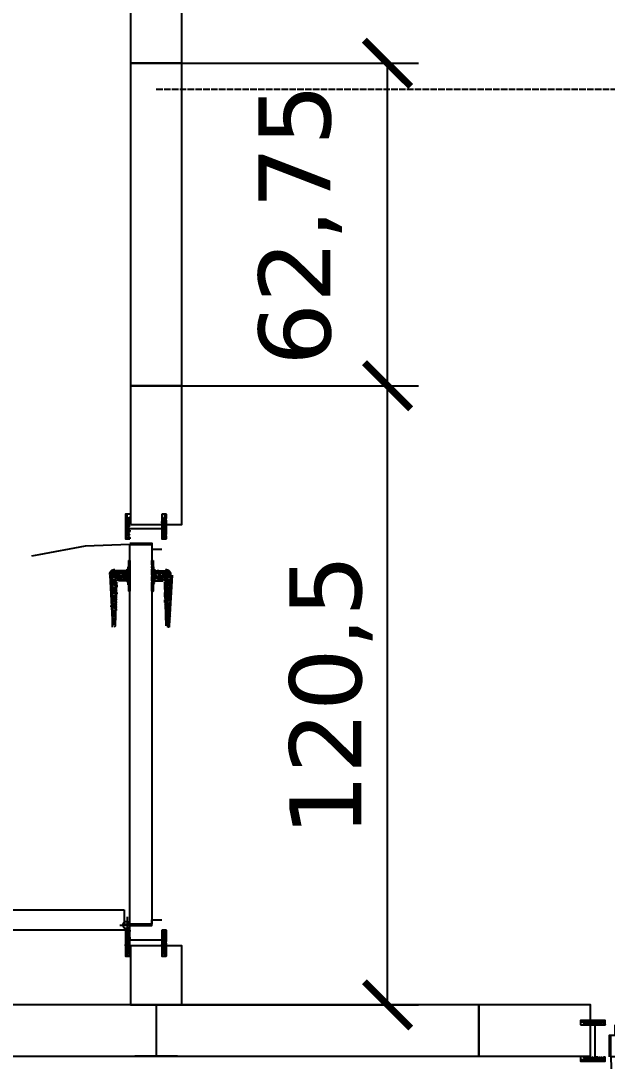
# Model space of a CAD drawing. Header units: centimetres. Extents: x -135 to 4099, y -1210 to 1044.
# Drawn here: x 2398.4 to 2512.5, y 376.3 to 578.8 of the extents above; entities that cross this region are included whole.
import ezdxf

# ---------------------------------------------------------------- set-up
doc = ezdxf.new("R2010")
doc.units = ezdxf.units.CM
doc.linetypes.add('DASHED', pattern=[1.524, 1.27, -0.254])
for name, color, linetype in [('ACIK_SINIR', 8, 'DASHED'), ('IC_KAPILAR', 7, 'Continuous'), ('MONTAJ_OZEL_OLCU', 6, 'Continuous'), ('MONTAJ_OZEL_PANO', 6, 'Continuous'), ('MONTAJ_STANDART', 7, 'Continuous')]:
    doc.layers.add(name, color=color, linetype=linetype)
doc.styles.add('PORTMAN', font='DejaVuSans.ttf')
doc.dimstyles.new('PORTMAN', dxfattribs={"dimtxt": 14, "dimasz": 9, "dimexe": 6, "dimexo": 5, "dimgap": 4, "dimtad": 1, "dimtxsty": 'PORTMAN', "dimblk": 'ARCHTICK', "dimcen": 2.5, "dimazin": 3, "dimtfac": 0.5, "dimtmove": 2, "dimatfit": 3})

# ---------------------------------------------------------------- blocks, each defined once
blk = doc.blocks.new('BOM_I15_1255p0_IC_DOLU')
blk.add_lwpolyline([(0, 0), (10, 0), (10, 125.5), (0, 125.5)], close=True)
blk = doc.blocks.new('MNT_BOM_I15_1255p0_IC_DOLU')
blk.add_blockref('BOM_I15_1255p0_IC_DOLU', (0, 0))
blk = doc.blocks.new('kaynak-ic-kapi')
at = {"color": 133, "linetype": 'Continuous', "lineweight": 25, "true_color": 0x6ec1dd}
for p, q in [((54324.44, 7991.77), (54324.44, 7920.16)), ((54328.39, 7919.03), (54328.39, 7993.18)), ((54258.75, 7922.7), (54258.75, 7922.7)), ((54259.03, 7922.7), (54258.75, 7922.7)), ((54258.75, 7922.7), (54258.75, 7922.7)), ((54259.03, 7922.7), (54259.31, 7922.98)), ((54259.03, 7922.41), (54259.03, 7922.7)), ((54259.31, 7922.7), (54259.03, 7922.7)), ((54259.31, 7922.98), (54259.31, 7922.7)), ((54259.31, 7922.98), (54269.18, 7922.41)), ((54259.31, 7922.7), (54259.6, 7922.7)), ((54259.6, 7922.7), (54259.6, 7922.98)), ((54259.6, 7922.41), (54259.6, 7922.7)), ((54260.44, 7922.7), (54259.6, 7922.7)), ((54260.16, 7922.98), (54260.44, 7922.7)), ((54260.44, 7922.98), (54260.44, 7922.7)), ((54260.72, 7922.41), (54260.44, 7922.7)), ((54260.72, 7922.7), (54260.72, 7922.98)), ((54261.01, 7922.7), (54260.72, 7922.7)), ((54260.72, 7922.7), (54260.72, 7922.7)), ((54260.72, 7922.7), (54261.01, 7922.7)), ((54261.29, 7922.41), (54261.01, 7922.7)), ((54262.13, 7922.7), (54261.01, 7922.7)), ((54261.01, 7922.7), (54261.29, 7922.7)), ((54261.85, 7922.7), (54261.85, 7922.7)), ((54261.85, 7922.7), (54261.85, 7922.7)), ((54262.13, 7922.41), (54262.13, 7922.7)), ((54262.13, 7922.41), (54262.13, 7922.7)), ((54262.42, 7922.7), (54262.13, 7922.7)), ((54262.42, 7922.7), (54262.42, 7922.7)), ((54262.42, 7922.7), (54262.7, 7922.7)), ((54262.7, 7922.41), (54262.7, 7922.7)), ((54263.54, 7922.7), (54262.7, 7922.7)), ((54262.7, 7922.7), (54262.7, 7922.7)), ((54263.54, 7922.41), (54263.54, 7922.7)), ((54263.54, 7922.7), (54263.54, 7922.7)), ((54263.54, 7922.7), (54263.54, 7922.7)), ((54263.83, 7922.7), (54263.83, 7922.7)), ((54263.83, 7922.7), (54263.83, 7922.7)), ((54263.83, 7922.7), (54264.11, 7922.7)), ((54264.39, 7922.41), (54264.11, 7922.7)), ((54264.11, 7922.7), (54264.11, 7922.7)), ((54265.24, 7922.41), (54265.24, 7922.7)), ((54265.24, 7922.41), (54265.24, 7922.7)), ((54265.52, 7922.7), (54265.24, 7922.7)), ((54265.52, 7922.7), (54265.52, 7922.7)), ((54265.52, 7922.7), (54265.52, 7922.7)), ((54265.52, 7922.7), (54265.52, 7922.7)), ((54265.8, 7922.41), (54265.8, 7922.7)), ((54266.64, 7922.41), (54266.64, 7922.7)), ((54258.47, 7922.41), (54259.03, 7922.41)), ((54259.03, 7922.41), (54258.47, 7922.41)), ((54258.47, 7921.57), (54258.75, 7922.41)), ((54258.47, 7921.85), (54258.47, 7921.57)), ((54258.47, 7919.59), (54258.47, 7921.85)), ((54258.47, 7921.29), (54258.47, 7921.57)), ((54258.47, 7921.57), (54258.47, 7921.57)), ((54258.47, 7921.29), (54258.47, 7921.29)), ((54258.47, 7921.29), (54258.75, 7921.29)), ((54258.47, 7921), (54258.47, 7920.72)), ((54258.47, 7921), (54258.75, 7921)), ((54258.47, 7920.72), (54258.47, 7920.72)), ((54258.47, 7920.72), (54258.47, 7920.72)), ((54258.47, 7920.72), (54258.75, 7920.16)), ((54259.03, 7922.13), (54258.75, 7922.41)), ((54258.75, 7921.29), (54259.31, 7922.13)), ((54259.03, 7921.29), (54258.75, 7921.29)), ((54259.03, 7921.29), (54258.75, 7921)), ((54259.6, 7921.29), (54258.75, 7921.29)), ((54259.6, 7921), (54258.75, 7921)), ((54258.75, 7921), (54259.31, 7920.16)), ((54259.03, 7922.41), (54259.03, 7922.41)), ((54259.31, 7922.41), (54259.03, 7922.13)), ((54259.03, 7922.13), (54259.31, 7922.13)), ((54259.03, 7922.13), (54259.6, 7921.29)), ((54259.03, 7920.16), (54259.6, 7921)), ((54259.31, 7922.41), (54259.6, 7922.41)), ((54259.6, 7922.41), (54259.6, 7922.41)), ((54260.44, 7922.41), (54259.6, 7922.41)), ((54259.6, 7922.41), (54259.88, 7921.57)), ((54259.6, 7921.57), (54259.6, 7921.29)), ((54259.6, 7921.57), (54259.88, 7921.57)), ((54259.88, 7921.29), (54259.6, 7921.29)), ((54259.88, 7921.29), (54259.6, 7921)), ((54259.6, 7920.72), (54259.6, 7921)), ((54259.6, 7920.72), (54259.88, 7920.72)), ((54259.6, 7919.88), (54259.88, 7920.72)), ((54259.88, 7921.57), (54260.44, 7922.41)), ((54260.16, 7921.29), (54259.88, 7921.57)), ((54260.16, 7921), (54259.88, 7920.72)), ((54259.88, 7920.72), (54260.44, 7920.16)), ((54260.72, 7922.41), (54260.16, 7921.29)), ((54260.16, 7921.29), (54260.72, 7922.13)), ((54260.16, 7921.29), (54260.16, 7921.29)), ((54260.44, 7920.44), (54260.16, 7921)), ((54260.16, 7921), (54260.16, 7921)), ((54260.16, 7921), (54260.44, 7921)), ((54260.72, 7922.41), (54260.44, 7922.41)), ((54260.44, 7922.13), (54260.44, 7922.41)), ((54260.44, 7922.13), (54260.72, 7922.13)), ((54260.44, 7921.29), (54260.44, 7921.29)), ((54260.44, 7921.29), (54260.44, 7921.29)), ((54260.44, 7919.59), (54260.44, 7921.29)), ((54260.44, 7921), (54260.44, 7921)), ((54260.44, 7921), (54260.44, 7921)), ((54260.72, 7922.41), (54260.72, 7922.13)), ((54260.72, 7922.41), (54261.01, 7922.41)), ((54260.72, 7922.13), (54261.01, 7921.57)), ((54269.18, 7921.85), (54260.72, 7921.57)), ((54260.72, 7921.29), (54260.72, 7921.29)), ((54261.29, 7922.41), (54261.01, 7922.41)), ((54262.13, 7922.41), (54261.01, 7922.41)), ((54261.01, 7922.41), (54261.57, 7921.57)), ((54261.29, 7921.57), (54261.29, 7921.57)), ((54261.29, 7921.57), (54261.57, 7921.57)), ((54262.13, 7922.41), (54261.57, 7921.57)), ((54261.57, 7921.57), (54261.85, 7922.41)), ((54262.13, 7922.13), (54261.85, 7922.41)), ((54261.85, 7921.57), (54262.13, 7922.13)), ((54262.13, 7922.41), (54262.13, 7922.41)), ((54262.42, 7922.41), (54262.13, 7922.13)), ((54262.13, 7922.13), (54262.13, 7922.13)), ((54262.13, 7922.13), (54262.42, 7921.57)), ((54262.7, 7921.57), (54262.42, 7922.41)), ((54262.42, 7922.41), (54262.7, 7922.41)), ((54262.7, 7922.41), (54262.7, 7922.41)), ((54263.54, 7922.41), (54262.7, 7922.41)), ((54262.7, 7922.41), (54262.98, 7921.57)), ((54262.7, 7921.57), (54262.7, 7921.57)), ((54262.7, 7921.57), (54262.98, 7921.57)), ((54262.98, 7921.57), (54263.54, 7922.41)), ((54263.83, 7922.41), (54263.26, 7921.57)), ((54263.54, 7922.41), (54263.54, 7922.41)), ((54263.54, 7922.13), (54263.54, 7922.41)), ((54263.54, 7922.13), (54263.83, 7922.13)), ((54263.54, 7921.57), (54263.83, 7922.13)), ((54263.83, 7922.41), (54263.83, 7922.13)), ((54263.83, 7922.41), (54264.11, 7922.41)), ((54263.83, 7922.13), (54264.11, 7921.57)), ((54264.39, 7922.41), (54264.11, 7922.41)), ((54264.95, 7922.41), (54264.11, 7922.41)), ((54264.11, 7922.41), (54264.67, 7921.57)), ((54264.67, 7921.57), (54264.95, 7922.41)), ((54265.24, 7922.41), (54264.95, 7921.57)), ((54265.24, 7922.41), (54264.95, 7922.41)), ((54264.95, 7922.13), (54264.95, 7922.41)), ((54264.95, 7922.13), (54265.24, 7922.13)), ((54264.95, 7921.57), (54265.24, 7922.13)), ((54265.52, 7922.41), (54265.24, 7922.13)), ((54265.24, 7922.13), (54265.52, 7921.57)), ((54265.8, 7921.57), (54265.52, 7922.41)), ((54265.52, 7922.41), (54265.52, 7922.41)), ((54265.52, 7922.41), (54266.08, 7921.57)), ((54265.8, 7922.41), (54265.8, 7922.41)), ((54266.64, 7922.41), (54265.8, 7922.41)), ((54266.08, 7921.57), (54266.36, 7922.41)), ((54266.93, 7922.41), (54266.36, 7921.85)), ((54266.64, 7922.13), (54266.36, 7922.41)), ((54266.64, 7922.41), (54266.64, 7922.41)), ((54266.93, 7922.41), (54266.64, 7922.13)), ((54266.64, 7922.13), (54266.93, 7922.13)), ((54266.64, 7921.85), (54266.93, 7922.13)), ((54266.64, 7922.13), (54266.93, 7921.85)), ((54266.93, 7922.41), (54268.34, 7922.41)), ((54266.93, 7922.41), (54267.21, 7922.41)), ((54267.21, 7922.41), (54267.21, 7922.41)), ((54267.21, 7922.41), (54267.21, 7922.41)), ((54268.05, 7922.41), (54267.21, 7922.41)), ((54267.21, 7922.41), (54267.49, 7921.85)), ((54267.77, 7921.85), (54268.05, 7922.41)), ((54268.34, 7922.41), (54268.05, 7921.85)), ((54268.34, 7922.41), (54268.05, 7922.41)), ((54268.05, 7922.13), (54268.05, 7922.41)), ((54268.05, 7922.13), (54268.34, 7922.13)), ((54268.62, 7921.85), (54268.34, 7922.41)), ((54268.34, 7922.41), (54268.34, 7922.41)), ((54268.34, 7922.41), (54268.34, 7922.13)), ((54268.34, 7922.41), (54268.62, 7922.41)), ((54268.34, 7921.85), (54268.34, 7922.13)), ((54268.34, 7922.13), (54268.62, 7921.85)), ((54268.9, 7922.41), (54268.62, 7922.41)), ((54269.46, 7922.41), (54268.62, 7922.41)), ((54268.62, 7922.41), (54268.9, 7921.85)), ((54269.18, 7921.85), (54269.46, 7922.13)), ((54269.46, 7922.13), (54269.46, 7922.13)), ((54327.54, 7918.47), (54327.54, 7921)), ((54247.47, 7919.88), (54248.32, 7919.88)), ((54248.32, 7919.59), (54247.47, 7919.59)), ((54248.6, 7919.88), (54248.04, 7919.03)), ((54248.32, 7919.31), (54248.04, 7919.59)), ((54248.32, 7919.88), (54248.32, 7919.59)), ((54248.32, 7919.31), (54248.6, 7919.31)), ((54248.32, 7919.03), (54248.6, 7919.31)), ((54249.16, 7919.03), (54248.6, 7919.88)), ((54248.6, 7919.88), (54248.6, 7919.59)), ((54248.6, 7919.88), (54248.88, 7919.88)), ((54248.6, 7919.59), (54248.88, 7919.03)), ((54249.16, 7919.88), (54248.88, 7919.59)), ((54248.88, 7919.88), (54249.45, 7919.03)), ((54249.73, 7919.59), (54248.88, 7919.59)), ((54249.16, 7919.03), (54248.88, 7919.03)), ((54249.16, 7919.88), (54249.16, 7919.88)), ((54249.16, 7919.03), (54249.73, 7919.59)), ((54249.16, 7919.03), (54249.45, 7919.03)), ((54250.01, 7919.88), (54249.45, 7919.03)), ((54250.01, 7919.88), (54249.73, 7919.59)), ((54249.73, 7919.31), (54249.73, 7919.59)), ((54249.73, 7919.31), (54250.01, 7919.31)), ((54249.73, 7919.03), (54250.01, 7919.31)), ((54250.57, 7919.03), (54250.01, 7919.88)), ((54250.01, 7919.88), (54250.01, 7919.88)), ((54250.01, 7919.88), (54250.01, 7919.59)), ((54250.01, 7919.88), (54250.29, 7919.88)), ((54250.01, 7919.59), (54250.29, 7919.03)), ((54250.29, 7919.88), (54250.86, 7919.03)), ((54250.29, 7912.83), (54250.29, 7919.03)), ((54250.57, 7919.88), (54250.57, 7919.88)), ((54250.57, 7919.88), (54250.57, 7919.59)), ((54251.42, 7919.59), (54250.57, 7919.59)), ((54250.57, 7919.03), (54250.57, 7919.03)), ((54250.57, 7919.03), (54250.86, 7919.03)), ((54250.86, 7919.03), (54251.14, 7919.59)), ((54251.7, 7919.88), (54251.14, 7919.03)), ((54251.42, 7919.31), (54251.14, 7919.59)), ((54251.42, 7919.88), (54251.42, 7919.88)), ((54251.42, 7919.88), (54251.42, 7919.59)), ((54251.7, 7919.88), (54251.42, 7919.59)), ((54251.42, 7919.59), (54251.98, 7919.03)), ((54251.42, 7919.31), (54251.7, 7919.31)), ((54251.42, 7919.03), (54251.7, 7919.31)), ((54252.27, 7919.03), (54251.7, 7919.88)), ((54251.7, 7919.88), (54252.27, 7919.88)), ((54251.7, 7919.88), (54251.98, 7919.88)), ((54251.98, 7919.88), (54251.98, 7919.88)), ((54251.98, 7919.88), (54251.98, 7919.59)), ((54251.98, 7919.88), (54252.27, 7919.03)), ((54252.27, 7919.59), (54251.98, 7919.59)), ((54251.98, 7919.03), (54251.98, 7919.03)), ((54251.98, 7919.03), (54252.27, 7919.03)), ((54252.27, 7919.03), (54252.27, 7919.03)), ((54327.54, 7919.03), (54253.39, 7919.03)), ((54253.39, 7919.03), (54253.39, 7914.8)), ((54256.78, 7919.03), (54256.49, 7919.31)), ((54256.49, 7919.31), (54262.42, 7919.31)), ((54256.78, 7919.03), (54256.49, 7919.03)), ((54256.49, 7919.03), (54256.49, 7919.03)), ((54256.78, 7919.03), (54257.06, 7919.31)), ((54256.78, 7919.31), (54257.06, 7919.03)), ((54256.78, 7919.03), (54257.06, 7919.03)), ((54257.34, 7919.31), (54257.06, 7919.03)), ((54257.34, 7919.03), (54257.62, 7919.31)), ((54257.62, 7919.31), (54257.9, 7919.03)), ((54257.9, 7919.31), (54257.9, 7919.59)), ((54257.9, 7919.59), (54258.19, 7919.31)), ((54257.9, 7919.59), (54257.9, 7919.31)), ((54258.19, 7919.03), (54257.9, 7919.31)), ((54258.19, 7919.59), (54258.19, 7919.59)), ((54259.03, 7919.59), (54258.19, 7919.59)), ((54258.19, 7919.59), (54260.72, 7919.59)), ((54258.19, 7919.59), (54258.19, 7919.59)), ((54258.19, 7919.31), (54258.47, 7919.03)), ((54258.19, 7919.03), (54258.19, 7919.03)), ((54258.19, 7919.03), (54258.47, 7919.03)), ((54259.03, 7920.16), (54258.47, 7920.16)), ((54258.47, 7919.88), (54259.03, 7919.88)), ((54258.47, 7919.03), (54258.75, 7919.31)), ((54259.03, 7920.16), (54258.75, 7920.16)), ((54259.03, 7919.31), (54258.75, 7919.59)), ((54258.75, 7919.31), (54258.75, 7919.59)), ((54259.03, 7919.88), (54259.03, 7920.16)), ((54259.31, 7919.88), (54259.03, 7920.16)), ((54259.03, 7920.16), (54259.31, 7920.16)), ((54259.03, 7919.88), (54259.03, 7919.59)), ((54259.03, 7919.59), (54259.31, 7919.31)), ((54259.03, 7919.31), (54259.31, 7919.31)), ((54259.03, 7919.03), (54259.31, 7919.31)), ((54259.31, 7919.88), (54260.44, 7919.88)), ((54259.31, 7919.88), (54259.6, 7919.88)), ((54259.31, 7919.88), (54259.6, 7919.88)), ((54259.31, 7919.31), (54259.6, 7919.03)), ((54259.6, 7919.88), (54259.6, 7920.16)), ((54260.44, 7920.16), (54259.6, 7920.16)), ((54259.6, 7919.88), (54259.6, 7919.59)), ((54259.6, 7919.88), (54259.6, 7919.59)), ((54260.44, 7919.59), (54259.6, 7919.59)), ((54259.6, 7919.03), (54259.6, 7919.03)), ((54259.6, 7919.03), (54259.88, 7919.03)), ((54260.44, 7920.16), (54260.44, 7920.16)), ((54260.44, 7919.59), (54260.44, 7919.59)), ((54260.44, 7919.31), (54260.44, 7919.59)), ((54260.44, 7919.31), (54260.72, 7919.31)), ((54260.44, 7919.03), (54260.72, 7919.31)), ((54260.72, 7919.59), (54260.72, 7919.59)), ((54260.72, 7919.59), (54260.72, 7919.59)), ((54261.01, 7919.59), (54261.01, 7919.31)), ((54261.29, 7919.03), (54261.01, 7919.31)), ((54261.29, 7919.31), (54261.57, 7919.03)), ((54261.29, 7919.03), (54261.29, 7919.03)), ((54261.29, 7919.03), (54261.57, 7919.03)), ((54261.57, 7919.03), (54261.85, 7919.31)), ((54262.13, 7919.31), (54261.85, 7919.03)), ((54261.85, 7919.03), (54262.13, 7919.31)), ((54262.42, 7919.31), (54262.42, 7919.31)), ((54325.85, 7919.59), (54328.95, 7919.59)), ((54327.26, 7914.8), (54327.26, 7919.03)), ((54328.95, 7919.59), (54328.39, 7919.59)), ((54328.39, 7919.31), (54328.67, 7919.03)), ((54328.39, 7919.03), (54328.67, 7919.03)), ((54329.24, 7919.88), (54328.67, 7919.03)), ((54328.67, 7919.03), (54328.95, 7919.59)), ((54329.24, 7919.88), (54328.95, 7919.59)), ((54328.95, 7919.31), (54328.95, 7919.59)), ((54328.95, 7919.31), (54329.24, 7919.31)), ((54328.95, 7919.03), (54329.24, 7919.31)), ((54329.24, 7919.88), (54329.24, 7919.88)), ((54329.24, 7919.88), (54329.24, 7919.88)), ((54329.52, 7919.88), (54329.24, 7919.59)), ((54329.24, 7919.59), (54329.52, 7919.03)), ((54329.8, 7919.03), (54329.52, 7919.88)), ((54329.52, 7919.88), (54329.52, 7919.88)), ((54329.52, 7919.88), (54330.08, 7919.03)), ((54329.8, 7919.88), (54329.8, 7919.88)), ((54329.8, 7919.88), (54329.8, 7919.59)), ((54330.65, 7919.59), (54329.8, 7919.59)), ((54329.8, 7919.03), (54329.8, 7919.03)), ((54329.8, 7919.03), (54330.08, 7919.03)), ((54330.08, 7919.03), (54330.36, 7919.59)), ((54330.93, 7919.88), (54330.36, 7919.03)), ((54330.65, 7919.31), (54330.36, 7919.59)), ((54330.36, 7912.83), (54330.36, 7919.03)), ((54330.65, 7919.88), (54330.65, 7919.88)), ((54330.65, 7919.88), (54330.65, 7919.59)), ((54330.65, 7919.31), (54330.93, 7919.31)), ((54330.65, 7919.03), (54330.93, 7919.31)), ((54331.49, 7919.03), (54330.93, 7919.88)), ((54330.93, 7919.88), (54330.93, 7919.59)), ((54330.93, 7919.88), (54331.21, 7919.88)), ((54330.93, 7919.59), (54331.21, 7919.03)), ((54331.49, 7919.88), (54331.21, 7919.88)), ((54331.49, 7919.88), (54331.21, 7919.59)), ((54331.21, 7919.88), (54331.49, 7919.03)), ((54332.05, 7919.59), (54331.21, 7919.59)), ((54331.49, 7919.03), (54331.21, 7919.03)), ((54331.49, 7919.03), (54332.05, 7919.59)), ((54331.49, 7919.03), (54331.49, 7919.03)), ((54332.34, 7919.88), (54331.77, 7919.03)), ((54332.34, 7919.88), (54332.05, 7919.59)), ((54332.05, 7919.31), (54332.05, 7919.59)), ((54332.05, 7919.31), (54332.34, 7919.31)), ((54332.05, 7919.03), (54332.34, 7919.31)), ((54332.9, 7919.03), (54332.34, 7919.88)), ((54332.34, 7919.88), (54332.34, 7919.88)), ((54332.34, 7919.88), (54332.34, 7919.59)), ((54332.34, 7919.88), (54332.62, 7919.88)), ((54332.34, 7919.59), (54332.62, 7919.03)), ((54332.62, 7919.88), (54333.18, 7919.03)), ((54332.9, 7919.88), (54332.9, 7919.88)), ((54332.9, 7919.88), (54332.9, 7919.59)), ((54333.46, 7919.59), (54332.9, 7919.59)), ((54332.9, 7919.03), (54332.9, 7919.03)), ((54332.9, 7919.03), (54333.18, 7919.03)), ((54333.18, 7919.03), (54333.46, 7919.31)), ((54333.46, 7919.03), (54333.46, 7919.03)), ((54253.39, 7914.8), (54327.26, 7914.8)), ((54254.24, 7914.8), (54254.24, 7912.83)), ((54256.49, 7914.8), (54256.49, 7914.8)), ((54256.78, 7914.52), (54256.49, 7914.8)), ((54257.34, 7914.8), (54256.49, 7914.8)), ((54256.49, 7914.8), (54256.49, 7914.8)), ((54256.49, 7914.8), (54256.49, 7914.52)), ((54257.62, 7914.52), (54257.34, 7914.8)), ((54257.34, 7914.8), (54257.34, 7914.8)), ((54257.34, 7914.8), (54257.34, 7914.8)), ((54257.9, 7914.8), (54257.62, 7914.8)), ((54257.62, 7914.8), (54257.62, 7914.8)), ((54257.62, 7914.8), (54257.9, 7914.8)), ((54257.9, 7914.8), (54258.19, 7914.8)), ((54258.19, 7914.52), (54258.19, 7914.8)), ((54259.03, 7914.8), (54258.19, 7914.8)), ((54259.03, 7914.8), (54258.75, 7914.8)), ((54258.75, 7914.8), (54258.75, 7914.8)), ((54259.03, 7914.52), (54259.03, 7914.8)), ((54259.31, 7914.8), (54259.03, 7914.8)), ((54259.31, 7914.8), (54259.31, 7914.8)), ((54259.31, 7914.8), (54259.6, 7914.8)), ((54259.6, 7914.52), (54259.6, 7914.8)), ((54260.44, 7914.8), (54259.6, 7914.8)), ((54259.6, 7914.8), (54259.6, 7914.8)), ((54260.72, 7914.52), (54260.44, 7914.8)), ((54260.72, 7914.52), (54260.44, 7914.8)), ((54260.44, 7914.8), (54260.44, 7914.8)), ((54260.44, 7914.8), (54260.44, 7914.8)), ((54261.01, 7914.8), (54260.72, 7914.8)), ((54260.72, 7914.8), (54260.72, 7914.8)), ((54260.72, 7914.8), (54261.01, 7914.8)), ((54261.29, 7914.52), (54261.01, 7914.8)), ((54262.13, 7914.8), (54261.01, 7914.8)), ((54261.01, 7914.8), (54261.29, 7914.8)), ((54261.85, 7914.8), (54261.85, 7914.8)), ((54261.85, 7914.8), (54261.85, 7914.8)), ((54262.13, 7914.52), (54262.13, 7914.8)), ((54262.13, 7914.52), (54262.13, 7914.8)), ((54262.42, 7914.8), (54262.13, 7914.8)), ((54262.42, 7914.8), (54262.42, 7914.8)), ((54262.42, 7914.8), (54262.42, 7914.8)), ((54326.42, 7914.8), (54326.42, 7912.83)), ((54248.6, 7911.98), (54248.04, 7912.83)), ((54248.32, 7912.83), (54248.6, 7912.26)), ((54249.16, 7912.83), (54248.6, 7911.98)), ((54248.6, 7912.26), (54248.88, 7912.83)), ((54249.16, 7912.83), (54248.88, 7912.83)), ((54248.88, 7911.98), (54249.45, 7912.83)), ((54249.16, 7912.83), (54249.45, 7912.83)), ((54249.16, 7912.83), (54249.73, 7912.26)), ((54250.01, 7911.98), (54249.45, 7912.83)), ((54249.73, 7912.83), (54250.01, 7912.26)), ((54250.57, 7912.83), (54250.01, 7911.98)), ((54250.01, 7912.26), (54250.29, 7912.83)), ((54250.29, 7911.98), (54250.86, 7912.83)), ((54250.57, 7912.83), (54250.57, 7912.83)), ((54250.57, 7912.83), (54250.86, 7912.83)), ((54250.86, 7912.83), (54251.14, 7912.26)), ((54251.7, 7911.98), (54251.14, 7912.83)), ((54251.42, 7912.26), (54251.98, 7912.83)), ((54251.42, 7912.83), (54251.7, 7912.26)), ((54252.27, 7912.83), (54251.7, 7911.98)), ((54251.98, 7912.83), (54251.98, 7912.83)), ((54251.98, 7912.83), (54252.27, 7912.83)), ((54251.98, 7911.98), (54252.27, 7912.83)), ((54252.27, 7912.83), (54252.27, 7912.83)), ((54256.49, 7914.52), (54256.49, 7914.52)), ((54256.78, 7914.52), (54256.49, 7914.52)), ((54256.49, 7914.52), (54256.49, 7914.52)), ((54257.62, 7914.52), (54257.34, 7914.52)), ((54257.62, 7914.52), (54257.62, 7914.52)), ((54257.62, 7914.52), (54257.62, 7914.52)), ((54257.62, 7914.52), (54257.9, 7914.52)), ((54257.9, 7914.52), (54258.19, 7914.52)), ((54257.9, 7914.24), (54257.9, 7914.52)), ((54258.19, 7914.24), (54258.19, 7914.52)), ((54258.19, 7914.52), (54258.19, 7914.24)), ((54259.03, 7914.24), (54258.19, 7914.24)), ((54258.19, 7914.24), (54258.19, 7914.24)), ((54258.19, 7914.24), (54260.72, 7914.24)), ((54258.47, 7913.67), (54258.75, 7914.24)), ((54258.47, 7914.24), (54258.47, 7911.98)), ((54258.47, 7913.39), (54258.47, 7913.67)), ((54258.47, 7913.67), (54258.47, 7913.67)), ((54258.47, 7913.67), (54258.47, 7913.67)), ((54258.47, 7913.39), (54258.47, 7913.39)), ((54258.47, 7913.39), (54258.75, 7913.39)), ((54259.31, 7911.98), (54258.47, 7913.11)), ((54258.47, 7913.11), (54258.47, 7912.83)), ((54258.47, 7913.11), (54258.75, 7913.11)), ((54258.47, 7912.83), (54258.47, 7912.83)), ((54258.47, 7912.83), (54258.47, 7912.83)), ((54258.47, 7912.83), (54258.75, 7912.26)), ((54259.03, 7914.24), (54258.75, 7914.24)), ((54258.75, 7914.24), (54258.75, 7914.24)), ((54258.75, 7913.39), (54259.31, 7914.24)), ((54259.03, 7913.39), (54258.75, 7913.39)), ((54259.03, 7913.39), (54258.75, 7913.11)), ((54259.6, 7913.39), (54258.75, 7913.39)), ((54259.6, 7913.11), (54258.75, 7913.11)), ((54258.75, 7913.11), (54259.31, 7912.26)), ((54259.03, 7914.52), (54259.03, 7914.24)), ((54259.31, 7914.52), (54259.03, 7914.52)), ((54259.03, 7914.24), (54259.03, 7914.52)), ((54259.03, 7914.24), (54259.31, 7914.52)), ((54259.03, 7914.24), (54259.31, 7914.24)), ((54259.03, 7914.24), (54259.31, 7914.24)), ((54259.03, 7912.26), (54259.6, 7913.11)), ((54259.31, 7914.52), (54259.6, 7914.52)), ((54259.31, 7914.24), (54259.31, 7914.24)), ((54259.31, 7914.24), (54259.6, 7913.39)), ((54259.6, 7914.24), (54259.6, 7914.52)), ((54259.6, 7914.52), (54259.6, 7914.52)), ((54259.6, 7914.52), (54259.88, 7914.24)), ((54259.88, 7913.39), (54259.6, 7914.24)), ((54260.44, 7914.24), (54259.6, 7914.24)), ((54259.6, 7913.67), (54259.6, 7913.39)), ((54259.6, 7913.67), (54259.88, 7913.67)), ((54259.88, 7913.39), (54259.6, 7913.39)), ((54259.88, 7913.39), (54259.6, 7913.11)), ((54259.6, 7912.83), (54259.6, 7913.11)), ((54259.6, 7912.83), (54259.88, 7912.83)), ((54259.6, 7911.98), (54259.88, 7912.83)), ((54259.88, 7913.67), (54260.16, 7914.24)), ((54259.88, 7914.24), (54259.88, 7913.67)), ((54260.16, 7913.39), (54259.88, 7913.67)), ((54260.16, 7913.11), (54259.88, 7912.83)), ((54259.88, 7912.83), (54260.44, 7912.26)), ((54260.16, 7914.24), (54260.44, 7914.24)), ((54260.44, 7913.96), (54260.16, 7913.39)), ((54260.16, 7913.39), (54260.44, 7913.67)), ((54260.16, 7913.39), (54260.16, 7913.39)), ((54260.44, 7912.55), (54260.16, 7913.11)), ((54260.16, 7913.11), (54260.16, 7913.11)), ((54260.16, 7913.11), (54260.44, 7913.11)), ((54260.72, 7914.52), (54260.44, 7914.24)), ((54260.44, 7914.24), (54260.44, 7914.24)), ((54260.44, 7914.24), (54260.72, 7914.24)), ((54260.44, 7914.24), (54260.44, 7912.55)), ((54260.44, 7913.39), (54260.44, 7913.39)), ((54260.44, 7913.39), (54260.44, 7913.39)), ((54260.44, 7913.11), (54260.44, 7913.11)), ((54260.44, 7913.11), (54260.44, 7913.11)), ((54261.01, 7914.24), (54260.72, 7914.52)), ((54260.72, 7914.52), (54260.72, 7914.24)), ((54260.72, 7914.52), (54261.01, 7914.52)), ((54260.72, 7914.24), (54260.72, 7914.24)), ((54260.72, 7914.24), (54260.72, 7914.24)), ((54260.72, 7914.24), (54260.72, 7914.24)), ((54261.01, 7914.52), (54261.01, 7914.52)), ((54261.01, 7914.24), (54261.01, 7914.52)), ((54261.29, 7914.52), (54261.29, 7914.52)), ((54262.13, 7914.52), (54262.13, 7914.52)), ((54262.13, 7914.52), (54262.13, 7914.52)), ((54262.42, 7914.52), (54262.42, 7914.52)), ((54262.42, 7914.52), (54262.42, 7914.52)), ((54262.42, 7914.52), (54262.42, 7914.52)), ((54328.39, 7912.83), (54328.67, 7912.83)), ((54328.39, 7912.55), (54328.67, 7912.83)), ((54328.39, 7912.83), (54328.95, 7912.26)), ((54329.24, 7911.98), (54328.67, 7912.83)), ((54328.95, 7912.83), (54329.24, 7912.26)), ((54329.24, 7912.26), (54329.52, 7912.83)), ((54329.8, 7912.83), (54329.52, 7911.98)), ((54329.52, 7911.98), (54330.08, 7912.83)), ((54329.8, 7912.83), (54329.8, 7912.83)), ((54329.8, 7912.83), (54330.08, 7912.83)), ((54330.08, 7912.83), (54330.36, 7912.26)), ((54330.93, 7911.98), (54330.36, 7912.83)), ((54330.65, 7912.83), (54330.93, 7912.26)), ((54331.49, 7912.83), (54330.93, 7911.98)), ((54330.93, 7912.26), (54331.21, 7912.83)), ((54331.49, 7912.83), (54331.21, 7912.83)), ((54331.21, 7911.98), (54331.49, 7912.83)), ((54331.49, 7912.83), (54331.49, 7912.83)), ((54331.49, 7912.83), (54332.05, 7912.26)), ((54332.34, 7911.98), (54331.77, 7912.83)), ((54332.05, 7912.83), (54332.34, 7912.26)), ((54332.34, 7912.26), (54332.62, 7912.83)), ((54332.62, 7911.98), (54333.18, 7912.83)), ((54332.9, 7912.83), (54332.9, 7912.83)), ((54332.9, 7912.83), (54333.18, 7912.83)), ((54333.18, 7912.83), (54333.46, 7912.55)), ((54333.46, 7912.83), (54333.46, 7912.83)), ((54248.32, 7912.26), (54247.47, 7912.26)), ((54247.47, 7911.98), (54248.32, 7911.98)), ((54248.32, 7912.26), (54248.04, 7912.26)), ((54248.32, 7912.26), (54248.32, 7911.98)), ((54248.32, 7912.26), (54248.6, 7912.26)), ((54249.16, 7911.98), (54248.88, 7912.26)), ((54249.73, 7912.26), (54248.88, 7912.26)), ((54249.16, 7911.98), (54249.16, 7911.98)), ((54250.01, 7911.98), (54249.73, 7912.26)), ((54249.73, 7912.26), (54249.73, 7912.26)), ((54249.73, 7912.26), (54250.01, 7912.26)), ((54250.01, 7911.98), (54250.01, 7912.26)), ((54250.01, 7911.98), (54250.01, 7911.98)), ((54250.01, 7911.98), (54250.29, 7911.98)), ((54250.57, 7911.98), (54250.57, 7912.26)), ((54251.42, 7912.26), (54250.57, 7912.26)), ((54250.57, 7911.98), (54250.57, 7911.98)), ((54251.42, 7912.26), (54251.14, 7912.26)), ((54251.42, 7911.98), (54251.42, 7912.26)), ((54251.7, 7911.98), (54251.42, 7912.26)), ((54251.42, 7912.26), (54251.7, 7912.26)), ((54251.42, 7911.98), (54251.42, 7911.98)), ((54251.7, 7911.98), (54252.27, 7911.98)), ((54251.7, 7911.98), (54251.98, 7911.98)), ((54251.98, 7911.98), (54251.98, 7912.26)), ((54252.27, 7912.26), (54251.98, 7912.26)), ((54251.98, 7911.98), (54251.98, 7911.98)), ((54259.03, 7912.26), (54258.47, 7912.26)), ((54258.47, 7911.98), (54259.03, 7911.98)), ((54259.03, 7911.7), (54258.47, 7911.7)), ((54258.47, 7911.42), (54258.75, 7911.7)), ((54259.03, 7912.26), (54258.75, 7912.26)), ((54259.03, 7911.42), (54258.75, 7911.7)), ((54259.03, 7911.98), (54259.03, 7912.26)), ((54259.31, 7911.98), (54259.03, 7912.26)), ((54259.03, 7912.26), (54259.31, 7912.26)), ((54259.03, 7911.98), (54259.03, 7911.7)), ((54259.31, 7911.7), (54259.03, 7911.7)), ((54259.03, 7911.7), (54259.6, 7910.85)), ((54259.03, 7911.42), (54259.31, 7911.42)), ((54259.03, 7911.14), (54259.31, 7911.42)), ((54259.31, 7911.98), (54259.6, 7911.98)), ((54259.88, 7910.85), (54259.31, 7911.7)), ((54259.31, 7911.7), (54259.6, 7911.7)), ((54259.31, 7910.85), (54269.18, 7911.42)), ((54259.6, 7911.98), (54259.6, 7912.26)), ((54260.44, 7912.26), (54259.6, 7912.26)), ((54259.6, 7911.98), (54259.6, 7911.7)), ((54260.44, 7911.7), (54259.6, 7911.7)), ((54259.6, 7911.7), (54259.88, 7911.14)), ((54259.6, 7911.14), (54259.6, 7910.85)), ((54259.6, 7911.14), (54259.88, 7911.14)), ((54259.88, 7910.85), (54260.44, 7911.7)), ((54259.88, 7910.85), (54259.88, 7910.85)), ((54260.72, 7911.98), (54260.44, 7912.26)), ((54260.72, 7911.98), (54260.44, 7912.26)), ((54260.44, 7912.26), (54260.44, 7912.26)), ((54260.72, 7911.98), (54260.44, 7911.7)), ((54260.44, 7911.42), (54260.44, 7911.7)), ((54260.44, 7911.42), (54260.72, 7911.42)), ((54260.44, 7910.85), (54260.72, 7911.42)), ((54260.72, 7912.55), (54260.72, 7912.55)), ((54260.72, 7911.98), (54260.72, 7912.26)), ((54260.72, 7912.26), (54260.72, 7912.26)), ((54269.18, 7911.98), (54260.72, 7912.26)), ((54260.72, 7911.98), (54261.01, 7911.98)), ((54261.29, 7910.85), (54260.72, 7911.7)), ((54260.72, 7911.7), (54260.72, 7911.7)), ((54260.72, 7911.7), (54261.01, 7911.7)), ((54260.72, 7911.7), (54261.01, 7910.85)), ((54261.29, 7911.98), (54261.01, 7912.26)), ((54262.13, 7912.26), (54261.01, 7912.26)), ((54261.01, 7911.98), (54261.29, 7912.26)), ((54261.29, 7911.98), (54261.01, 7911.7)), ((54262.13, 7911.7), (54261.01, 7911.7)), ((54261.01, 7911.7), (54261.57, 7911.14)), ((54261.29, 7911.14), (54261.29, 7910.85)), ((54261.29, 7911.14), (54261.57, 7911.14)), ((54261.57, 7910.85), (54261.85, 7911.7)), ((54261.85, 7912.26), (54261.85, 7912.26)), ((54261.85, 7912.26), (54261.85, 7912.26)), ((54262.13, 7911.98), (54261.85, 7911.14)), ((54262.13, 7911.42), (54261.85, 7911.7)), ((54261.85, 7911.14), (54262.13, 7911.42)), ((54262.13, 7911.98), (54262.13, 7912.26)), ((54262.13, 7911.98), (54262.13, 7912.26)), ((54262.42, 7911.98), (54262.13, 7912.26)), ((54262.13, 7911.98), (54262.13, 7911.7)), ((54262.42, 7911.7), (54262.13, 7911.7)), ((54262.13, 7911.7), (54262.42, 7911.14)), ((54262.13, 7911.42), (54262.13, 7911.42)), ((54262.42, 7912.26), (54262.42, 7911.98)), ((54262.42, 7911.98), (54262.7, 7911.98)), ((54262.7, 7911.14), (54262.42, 7911.7)), ((54262.42, 7911.7), (54262.7, 7911.7)), ((54262.7, 7911.98), (54262.7, 7912.26)), ((54263.54, 7912.26), (54262.7, 7912.26)), ((54262.7, 7911.98), (54262.7, 7912.26)), ((54262.7, 7911.98), (54262.7, 7911.7)), ((54263.54, 7911.7), (54262.7, 7911.7)), ((54262.7, 7911.7), (54262.98, 7911.14)), ((54262.7, 7911.14), (54262.7, 7911.14)), ((54262.7, 7911.14), (54262.98, 7911.14)), ((54262.98, 7911.14), (54263.54, 7911.7)), ((54263.26, 7912.26), (54263.54, 7912.26)), ((54263.83, 7911.98), (54263.54, 7912.26)), ((54263.54, 7911.98), (54263.54, 7912.26)), ((54263.54, 7912.26), (54263.54, 7912.26)), ((54263.54, 7911.98), (54263.54, 7911.7)), ((54263.54, 7911.42), (54263.54, 7911.7)), ((54263.54, 7911.42), (54263.83, 7911.42)), ((54263.54, 7911.14), (54263.83, 7911.42)), ((54263.83, 7911.98), (54263.83, 7912.26)), ((54263.83, 7911.98), (54264.11, 7911.98)), ((54264.39, 7911.14), (54263.83, 7911.7)), ((54263.83, 7911.7), (54263.83, 7911.7)), ((54263.83, 7911.7), (54264.11, 7911.7)), ((54263.83, 7911.7), (54264.11, 7911.14)), ((54264.39, 7911.98), (54264.11, 7912.26)), ((54264.67, 7912.26), (54264.11, 7912.26)), ((54264.11, 7911.98), (54264.11, 7912.26)), ((54264.39, 7911.98), (54264.11, 7911.7)), ((54264.95, 7911.7), (54264.11, 7911.7)), ((54264.11, 7911.7), (54264.39, 7911.14)), ((54264.67, 7911.14), (54264.95, 7911.7)), ((54265.24, 7911.98), (54264.95, 7912.26)), ((54265.24, 7911.98), (54264.95, 7911.14)), ((54265.24, 7911.98), (54264.95, 7911.7)), ((54264.95, 7911.42), (54264.95, 7911.7)), ((54264.95, 7911.42), (54265.24, 7911.42)), ((54265.24, 7911.98), (54265.24, 7912.26)), ((54265.52, 7911.98), (54265.24, 7911.98)), ((54265.52, 7911.7), (54265.24, 7911.7)), ((54265.24, 7911.7), (54265.52, 7911.14)), ((54265.24, 7911.14), (54265.24, 7911.42)), ((54265.52, 7911.98), (54265.52, 7911.98)), ((54265.52, 7911.98), (54265.52, 7911.98)), ((54265.52, 7911.98), (54265.8, 7911.98)), ((54265.8, 7911.14), (54265.52, 7911.7)), ((54265.52, 7911.7), (54265.52, 7911.7)), ((54265.52, 7911.7), (54266.08, 7911.14)), ((54265.8, 7911.98), (54265.8, 7911.98)), ((54265.8, 7911.98), (54265.8, 7911.7)), ((54266.64, 7911.7), (54265.8, 7911.7)), ((54266.08, 7911.14), (54266.36, 7911.7)), ((54266.93, 7911.98), (54266.36, 7911.14)), ((54266.64, 7911.42), (54266.36, 7911.7)), ((54266.93, 7911.98), (54266.64, 7911.98)), ((54266.64, 7911.98), (54266.64, 7911.98)), ((54266.64, 7911.98), (54266.64, 7911.7)), ((54266.93, 7911.7), (54266.64, 7911.7)), ((54266.64, 7911.7), (54266.93, 7911.14)), ((54266.64, 7911.42), (54266.93, 7911.42)), ((54266.64, 7911.14), (54266.93, 7911.42)), ((54266.93, 7911.98), (54266.93, 7911.98)), ((54266.93, 7911.98), (54267.21, 7911.98)), ((54267.21, 7911.14), (54266.93, 7911.7)), ((54266.93, 7911.7), (54267.21, 7911.7)), ((54267.21, 7911.98), (54267.21, 7911.98)), ((54267.21, 7911.98), (54267.21, 7911.7)), ((54267.21, 7911.98), (54267.21, 7911.98)), ((54268.05, 7911.7), (54267.21, 7911.7)), ((54267.21, 7911.7), (54267.49, 7911.14)), ((54267.77, 7911.14), (54268.05, 7911.7)), ((54268.34, 7911.98), (54268.05, 7911.42)), ((54268.34, 7911.98), (54268.05, 7911.7)), ((54268.05, 7911.42), (54268.05, 7911.7)), ((54268.05, 7911.42), (54268.34, 7911.42)), ((54268.34, 7911.98), (54268.34, 7911.98)), ((54268.34, 7911.98), (54268.34, 7911.98)), ((54268.62, 7911.42), (54268.34, 7911.7)), ((54268.34, 7911.7), (54268.34, 7911.7)), ((54268.34, 7911.7), (54268.62, 7911.7)), ((54268.34, 7911.7), (54268.34, 7911.42)), ((54268.34, 7911.42), (54268.34, 7911.42)), ((54268.9, 7911.98), (54268.62, 7911.7)), ((54269.46, 7911.7), (54268.62, 7911.7)), ((54268.62, 7911.7), (54268.9, 7911.42)), ((54268.9, 7911.98), (54268.9, 7911.98)), ((54269.18, 7911.7), (54269.18, 7911.7)), ((54269.18, 7911.42), (54269.46, 7911.42)), ((54269.18, 7911.42), (54269.18, 7911.42)), ((54269.46, 7911.42), (54269.46, 7911.7)), ((54328.95, 7912.26), (54328.39, 7912.26)), ((54329.24, 7911.98), (54328.95, 7912.26)), ((54328.95, 7912.26), (54328.95, 7912.26)), ((54328.95, 7912.26), (54329.24, 7912.26)), ((54329.52, 7911.98), (54329.24, 7912.26)), ((54329.24, 7911.98), (54329.24, 7911.98)), ((54329.24, 7911.98), (54329.24, 7911.98)), ((54329.52, 7911.98), (54329.52, 7911.98)), ((54329.8, 7911.98), (54329.8, 7912.26)), ((54330.65, 7912.26), (54329.8, 7912.26)), ((54329.8, 7911.98), (54329.8, 7911.98)), ((54330.65, 7912.26), (54330.36, 7912.26)), ((54330.65, 7911.98), (54330.65, 7912.26)), ((54330.65, 7912.26), (54330.93, 7912.26)), ((54330.65, 7911.98), (54330.65, 7911.98)), ((54330.93, 7911.98), (54330.93, 7912.26)), ((54330.93, 7911.98), (54331.21, 7911.98)), ((54331.49, 7911.98), (54331.21, 7912.26)), ((54332.05, 7912.26), (54331.21, 7912.26)), ((54331.49, 7911.98), (54331.49, 7911.98)), ((54332.05, 7912.26), (54332.05, 7912.26)), ((54332.05, 7912.26), (54332.34, 7912.26)), ((54332.34, 7911.98), (54332.34, 7912.26)), ((54332.34, 7911.98), (54332.62, 7911.98)), ((54332.9, 7911.98), (54332.9, 7912.26)), ((54333.46, 7912.26), (54332.9, 7912.26)), ((54332.9, 7911.98), (54332.9, 7911.98))]:
    blk.add_line(p, q, dxfattribs=at)
at = {"color": 7, "linetype": 'Continuous', "lineweight": 25}
blk.add_lwpolyline([(54253.39, 7919.03), (54253.68, 7927.77), (54255.37, 7936.79), (54255.65, 7938.2)], dxfattribs=at)
at = {"color": 133, "linetype": 'Continuous', "lineweight": 25, "true_color": 0x6ec1dd}
for points in [[(54259.88, 7921.29), (54259.31, 7922.41), (54259.03, 7922.7)], [(54261.29, 7921.57), (54260.72, 7922.41), (54260.44, 7922.98)], [(54264.39, 7921.57), (54263.83, 7922.41), (54263.54, 7922.7)], [(54267.21, 7921.85), (54266.93, 7922.41), (54266.93, 7922.7)], [(54259.31, 7922.41), (54258.47, 7921.29), (54258.47, 7921)], [(54258.47, 7921.29), (54259.88, 7921.29), (54260.44, 7921.29)], [(54259.31, 7919.59), (54259.31, 7919.88), (54258.47, 7921)], [(54259.88, 7921.29), (54259.31, 7919.88), (54259.03, 7919.59), (54259.03, 7919.31), (54258.75, 7919.03)], [(54259.31, 7922.41), (54260.72, 7922.41), (54262.13, 7922.41), (54263.54, 7922.41)], [(54263.83, 7922.41), (54265.24, 7922.41), (54266.64, 7922.41)], [(54247.47, 7919.03), (54247.47, 7919.88), (54252.27, 7919.88), (54252.27, 7919.03)], [(54248.6, 7919.88), (54250.01, 7919.88), (54251.42, 7919.88)], [(54253.11, 7919.03), (54253.11, 7914.8), (54254.24, 7914.8)], [(54256.49, 7919.31), (54256.49, 7919.03), (54262.42, 7919.03), (54262.42, 7919.31)], [(54259.31, 7919.88), (54259.31, 7919.59), (54259.03, 7919.59)], [(54259.31, 7919.59), (54259.6, 7919.31), (54259.88, 7919.03)], [(54259.6, 7919.59), (54259.6, 7919.31), (54259.88, 7919.03)], [(54259.88, 7919.03), (54260.16, 7919.31), (54260.44, 7919.59)], [(54260.72, 7919.59), (54260.44, 7919.31), (54260.16, 7919.03)], [(54260.72, 7919.59), (54260.72, 7919.31), (54261.01, 7919.03)], [(54324.44, 7920.16), (54327.26, 7920.16), (54327.26, 7919.03)], [(54327.54, 7919.03), (54327.54, 7914.8), (54326.42, 7914.8)], [(54328.39, 7919.03), (54328.39, 7919.88), (54333.46, 7919.88), (54333.46, 7919.03), (54327.54, 7919.03)], [(54328.39, 7919.88), (54329.24, 7919.88), (54330.65, 7919.88)], [(54330.93, 7919.88), (54332.34, 7919.88), (54333.46, 7919.88)], [(54256.49, 7914.8), (54262.42, 7914.8), (54262.42, 7914.52), (54256.49, 7914.52)], [(54257.9, 7914.52), (54257.62, 7914.52), (54257.62, 7914.8)], [(54259.6, 7914.24), (54259.31, 7914.52), (54259.03, 7914.8)], [(54256.49, 7914.52), (54257.62, 7914.52), (54259.03, 7914.52)], [(54259.03, 7914.24), (54258.47, 7913.39), (54258.47, 7913.11)], [(54258.47, 7913.39), (54259.88, 7913.39), (54260.44, 7913.39)], [(54259.88, 7913.39), (54259.31, 7911.98), (54258.75, 7911.14)], [(54259.31, 7914.52), (54260.72, 7914.52), (54262.13, 7914.52), (54262.42, 7914.52)], [(54260.72, 7914.52), (54260.44, 7914.52), (54260.44, 7914.24)], [(54332.9, 7912.83), (54332.34, 7911.98), (54332.05, 7912.26)], [(54248.6, 7912.26), (54248.6, 7911.98), (54248.88, 7911.98)], [(54248.6, 7911.98), (54250.01, 7911.98), (54251.42, 7911.98)], [(54259.31, 7911.98), (54260.72, 7911.98), (54262.13, 7911.98), (54263.54, 7911.98)], [(54261.01, 7912.26), (54260.72, 7911.98), (54260.16, 7910.85)], [(54263.83, 7912.26), (54263.83, 7911.98), (54263.26, 7911.14)], [(54263.83, 7911.98), (54265.24, 7911.98), (54266.64, 7911.98)], [(54266.93, 7911.98), (54268.34, 7911.98), (54269.18, 7911.98)], [(54328.39, 7911.98), (54329.24, 7911.98), (54330.65, 7911.98)], [(54330.93, 7911.98), (54332.34, 7911.98), (54333.46, 7911.98)]]:
    blk.add_lwpolyline(points, dxfattribs=at)
for points in [[(54269.18, 7922.13), (54269.18, 7922.13)], [(54247.47, 7912.83), (54252.27, 7912.83), (54252.27, 7911.98), (54247.47, 7911.98)], [(54328.39, 7912.83), (54333.46, 7912.83), (54333.46, 7911.98), (54328.39, 7911.98)]]:
    blk.add_lwpolyline(points, close=True, dxfattribs=at)
for points in [[(54258.49, 7922.7), (54258.3, 7922.52), (54258.19, 7922.26), (54258.19, 7921.99)], [(54259.22, 7922.98), (54258.95, 7922.99), (54258.69, 7922.89), (54258.49, 7922.7)], [(54327.4, 7920.44), (54327.01, 7920.44), (54326.7, 7920.12), (54326.7, 7919.74)], [(54326.7, 7919.74), (54326.7, 7919.35), (54327.01, 7919.03), (54327.4, 7919.03)], [(54328.11, 7919.74), (54328.11, 7920.12), (54327.79, 7920.44), (54327.4, 7920.44)], [(54327.4, 7919.03), (54327.79, 7919.03), (54328.11, 7919.35), (54328.11, 7919.74)], [(54258.19, 7912.12), (54258.19, 7911.85), (54258.3, 7911.6), (54258.49, 7911.41)], [(54258.49, 7911.41), (54258.69, 7911.22), (54258.95, 7911.13), (54259.22, 7911.14)]]:
    blk.add_open_spline(points, degree=3, dxfattribs=at)
blk = doc.blocks.new('BOM_K01_IC_KAPI_ACIKLIK820')
at = {"layer": 'IC_KAPILAR'}
blk.add_blockref('kaynak-ic-kapi', (0, 0), dxfattribs=at)
blk = doc.blocks.new('BOM_I16_1255p0_IC_K01_SAG_UST')
blk.add_lwpolyline([(0, 0), (10, 0), (10, 21.75), (0, 21.75)], close=True)
at = {"layer": 'IC_KAPILAR', "xscale": -1, "rotation": 270}
blk.add_blockref('BOM_K01_IC_KAPI_ACIKLIK820', (-7908.93, -54227.719), dxfattribs=at)
blk = doc.blocks.new('MNT_BOM_I16_1255p0_IC_K01_SAG_UST')
blk.add_blockref('BOM_I16_1255p0_IC_K01_SAG_UST', (0, 0))
blk = doc.blocks.new('BOM_I12_1205p0_IC_K01_SOL_ALT_KAYM77p5')
for points in [[(0, 93.5), (10, 93.5), (10, 120.5), (0, 120.5)], [(0, 0), (10, 0), (10, 11.5), (0, 11.5)]]:
    blk.add_lwpolyline(points, close=True)
at = {"layer": 'IC_KAPILAR', "xscale": -1, "rotation": 90}
blk.add_blockref('BOM_K01_IC_KAPI_ACIKLIK820', (7918.93, 54342.969), dxfattribs=at)
blk = doc.blocks.new('MNT_BOM_I12_1205p0_IC_K01_SOL_ALT_KAYM77p5')
blk.add_blockref('BOM_I12_1205p0_IC_K01_SOL_ALT_KAYM77p5', (0, 0))
blk = doc.blocks.new('_ARCHTICK')
at = {"color": 0, "linetype": 'BYBLOCK', "const_width": 0.15}
blk.add_lwpolyline([(-0.5, -0.5), (0.5, 0.5)], dxfattribs=at)
blk = doc.blocks.new('BOM_I17_627p5_IC_DOLU')
blk.add_lwpolyline([(0, 0), (10, 0), (10, 62.75), (0, 62.75)], close=True)
blk = doc.blocks.new('MNT_BOM_I17_627p5_IC_DOLU')
blk.add_blockref('BOM_I17_627p5_IC_DOLU', (0, 0))
blk = doc.blocks.new('BOM_B05_UCLU_H_100')
for p, q in [((-5, -4.17), (-5, 4.17)), ((9.17, 5), (5, 5)), ((5, 5), (5, -5)), ((5, -4.17), (5, 4.17)), ((5, 0), (-5, 0)), ((-5, 0), (-5, -4.17)), ((5, -4.17), (5, 0)), ((5, -5), (9.17, -5))]:
    blk.add_line(p, q)
blk = doc.blocks.new('MNT_BOM_B05_UCLU_H_100')
blk.add_blockref('BOM_B05_UCLU_H_100', (0, 0))

msp = doc.modelspace()

# ---------------------------------------------------------------- linework, layer by layer
at = {"layer": 'ACIK_SINIR'}
msp.add_line((2424.75, 565.5), (2675.75, 565.5), dxfattribs=at)

# ---------------------------------------------------------------- block references
at = {"layer": 'MONTAJ_OZEL_PANO'}
for name, p in [('MNT_BOM_I17_627p5_IC_DOLU', (2419.75, 507.75)), ('MNT_BOM_I12_1205p0_IC_K01_SOL_ALT_KAYM77p5', (2419.75, 387.25))]:
    msp.add_blockref(name, p, dxfattribs=at)
at = {"layer": 'MONTAJ_STANDART'}
msp.add_blockref('MNT_BOM_I15_1255p0_IC_DOLU', (2419.75, 570.5), dxfattribs=at)
for name, p, rotation in [('MNT_BOM_B05_UCLU_H_100', (2424.75, 382.25), 90), ('MNT_BOM_I15_1255p0_IC_DOLU', (2362, 387.25), 270), ('MNT_BOM_I16_1255p0_IC_K01_SAG_UST', (2487.5, 387.25), 270)]:
    msp.add_blockref(name, p, dxfattribs=dict(at, rotation=rotation))

# ---------------------------------------------------------------- dimensions: what is measured, and where the dimension line sits
at = {"layer": 'MONTAJ_OZEL_OLCU'}
for base, p1, p2 in [((2469.75, 507.75), (2419.75, 507.75), (2419.75, 570.5)), ((2469.75, 387.25), (2419.75, 387.25), (2419.75, 507.75))]:
    msp.add_linear_dim(base=base, p1=p1, p2=p2, angle=90, dimstyle='PORTMAN', override={"dimtxt": 14, "dimasz": 9, "dimexe": 6, "dimexo": 5, "dimdec": 2, "dimzin": 8, "dimdsep": 44}, dxfattribs=at).render()

doc.saveas('drawing.dxf')
